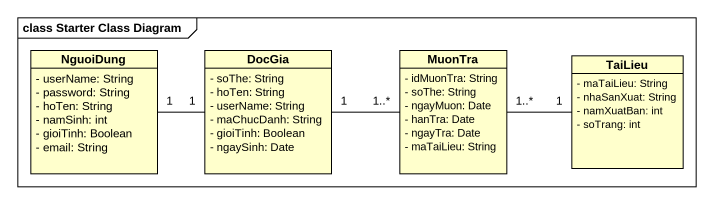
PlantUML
@startuml
mainframe class Starter Class Diagram
hide circle
hide empty members
skinparam classAttributeIconSize 0
class NguoiDung {
  - userName: String
  - password: String
  - hoTen: String
  - namSinh: int
  - gioiTinh: Boolean
  - email: String
}
class DocGia {
  - soThe: String
  - hoTen: String
  - userName: String
  - maChucDanh: String
  - gioiTinh: Boolean
  - ngaySinh: Date
}
class MuonTra {
  - idMuonTra: String
  - soThe: String
  - ngayMuon: Date
  - hanTra: Date
  - ngayTra: Date
  - maTaiLieu: String
}
class TaiLieu {
  - maTaiLieu: String
  - nhaSanXuat: String
  - namXuatBan: int
  - soTrang: int
}
NguoiDung "1" -right- "1" DocGia
DocGia "1" -right- "1..*" MuonTra
TaiLieu "1" -left- "1..*" MuonTra
@enduml
